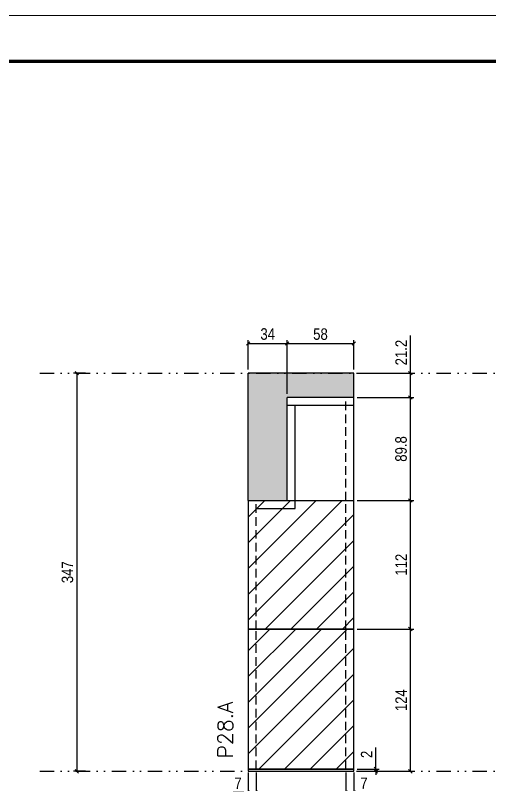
# Model space of a CAD drawing. Extents: x 2949 to 9203, y -16089 to 12527.
# Drawn here: x 4961 to 5374, y 8411 to 9081 of the extents above; entities that cross this region are included whole.
import ezdxf

# ---------------------------------------------------------------- set-up
doc = ezdxf.new("R2010")
doc.units = 0
for name, pattern in [('DASHED', [0.75, 0.5, -0.25]), ('DIVIDE2', [0.625, 0.25, -0.125, 0, -0.125, 0, -0.125]), ('HIDDEN', [0.375, 0.25, -0.125])]:
    doc.linetypes.add(name, pattern=pattern)
for name, color, linetype in [('COTA', 241, 'Continuous'), ('Nível', 160, 'Continuous'), ('Painéis', 200, 'Continuous'), ('Romaneio', 10, 'Continuous'), ('SARR_2.2x7', 40, 'Continuous'), ('Sarrafo de Pressão', 42, 'HIDDEN')]:
    doc.layers.add(name, color=color, linetype=linetype)
for name, color, linetype, lineweight in [('Folhas', 255, 'Continuous', 9), ('Hachura', 251, 'Continuous', 9), ('SARRAFO DE PRESSAO', 251, 'DASHED', 9), ('Texto Seção', 7, 'Continuous', 15)]:
    doc.layers.add(name, color=color, linetype=linetype, lineweight=lineweight)
doc.styles.add('COTA TECNICA', font='techl___.ttf', dxfattribs={"height": 10})
doc.styles.add('COTA TECNICA-50', font='techl___.ttf', dxfattribs={"height": 10})
doc.styles.add('REGUA-120', font='ROMANS.shx', dxfattribs={"height": 15})
doc.dimstyles.new('COTA PAINEL-50', dxfattribs={"dimtxt": 10, "dimasz": 3, "dimexe": 3, "dimexo": 3, "dimgap": 3, "dimtad": 1, "dimdec": 1, "dimzin": 12, "dimdsep": 46, "dimtxsty": 'COTA TECNICA-50', "dimblk1": 'OBLIQUE', "dimblk2": 'OBLIQUE', "dimsah": 1, "dimcen": 0.9, "dimclrd": 4, "dimclre": 4, "dimclrt": 240, "dimadec": 1, "dimazin": 3, "dimtfac": 1, "dimtdec": 1, "dimtmove": 0, "dimatfit": 3, "dimfxl": 1, "dimtolj": 1, "dimtzin": 12, "dimarcsym": 0})
doc.dimstyles.new('PAINEL', dxfattribs={"dimtxt": 10, "dimasz": 3, "dimexe": 3, "dimexo": 3, "dimgap": 3, "dimtad": 1, "dimdec": 1, "dimzin": 12, "dimdsep": 46, "dimtxsty": 'COTA TECNICA', "dimblk1": 'OBLIQUE', "dimblk2": 'OBLIQUE', "dimsah": 1, "dimcen": 0.9, "dimclrd": 4, "dimclre": 4, "dimclrt": 240, "dimadec": 1, "dimazin": 3, "dimtfac": 1, "dimtdec": 1, "dimtmove": 0, "dimatfit": 3, "dimfxl": 1, "dimtolj": 1, "dimtzin": 12, "dimarcsym": 0})

# ---------------------------------------------------------------- blocks, each defined once
blk = doc.blocks.new('9999999999')
at = {"layer": 'Folhas'}
blk.add_lwpolyline([(98138.98, 34190.21), (99623.98, 34190.21), (99623.98, 35240.21), (98138.98, 35240.21)], close=True, dxfattribs=at)
at = {"layer": 'Folhas', "color": 30, "const_width": 3}
blk.add_lwpolyline([(98213.98, 34230.21), (99583.98, 34230.21), (99583.98, 35200.21), (98213.98, 35200.21)], close=True, dxfattribs=at)
blk = doc.blocks.new('_Oblique')
at = {"color": 0, "linetype": 'ByBlock', "lineweight": -2}
blk.add_line((-0.5, -0.5), (0.5, 0.5), dxfattribs=at)
blk = doc.blocks.new('*D402')
at = {"layer": 'Defpoints', "color": 0, "linetype": 'ByBlock', "transparency": 16777216}
for p in [(5024.96, 8769.29), (5014.61, 8422.29), (5024.96, 8422.29)]:
    blk.add_point(p, dxfattribs=at)
at = {"layer": 'Romaneio', "color": 4, "linetype": 'ByBlock', "lineweight": -2, "transparency": 16777216}
for p, q in [((5021.96, 8769.29), (5011.61, 8769.29)), ((5014.61, 8769.29), (5014.61, 8422.29)), ((5021.96, 8422.29), (5011.61, 8422.29))]:
    blk.add_line(p, q, dxfattribs=at)
at = {"layer": 'Romaneio', "color": 4, "linetype": 'ByBlock', "lineweight": -2, "transparency": 16777216, "xscale": 3, "yscale": 3, "zscale": 3}
for p, rotation in [((5014.61, 8769.29), 90), ((5014.61, 8422.29), 270)]:
    blk.add_blockref('_Oblique', p, dxfattribs=dict(at, rotation=rotation))
at = {"layer": 'Romaneio', "color": 240, "linetype": 'ByBlock', "transparency": 16777216, "insert": (5006.39, 8595.79), "char_height": 10, "attachment_point": 5, "rotation": 90, "style": 'COTA TECNICA'}
blk.add_mtext('\\A1;347', dxfattribs=at)
blk = doc.blocks.new('*D374')
at = {"layer": 'COTA', "color": 4, "lineweight": -2, "transparency": 16777216}
for p, q in [((5163.95, 8421.29), (5163.95, 8367.12)), ((5255.95, 8421.29), (5255.95, 8367.12)), ((5255.95, 8370.12), (5163.95, 8370.12))]:
    blk.add_line(p, q, dxfattribs=at)
at = {"layer": 'Defpoints', "color": 0, "transparency": 16777216}
for p in [(5163.95, 8424.29), (5255.95, 8424.29), (5163.95, 8370.12)]:
    blk.add_point(p, dxfattribs=at)
at = {"layer": 'COTA', "color": 4, "lineweight": -2, "transparency": 16777216, "xscale": 3, "yscale": 3, "zscale": 3, "rotation": 180}
blk.add_blockref('_Oblique', (5163.95, 8370.12), dxfattribs=at)
at = {"layer": 'COTA', "color": 4, "lineweight": -2, "transparency": 16777216, "xscale": 3, "yscale": 3, "zscale": 3}
blk.add_blockref('_Oblique', (5255.95, 8370.12), dxfattribs=at)
at = {"layer": 'COTA', "color": 240, "transparency": 16777216, "insert": (5209.95, 8378.2), "char_height": 10, "attachment_point": 5, "style": 'COTA TECNICA'}
blk.add_mtext('\\A1;92', dxfattribs=at)
blk = doc.blocks.new('*D375')
at = {"layer": 'COTA', "color": 4, "lineweight": -2, "transparency": 16777216}
for p, q in [((5248.95, 8421.29), (5248.95, 8400.78)), ((5255.95, 8419.29), (5255.95, 8400.78)), ((5248.95, 8403.78), (5255.95, 8403.78)), ((5255.95, 8403.78), (5270.68, 8403.78))]:
    blk.add_line(p, q, dxfattribs=at)
at = {"layer": 'Defpoints', "color": 0, "transparency": 16777216}
for p in [(5248.95, 8424.29), (5255.95, 8422.29), (5255.95, 8403.78)]:
    blk.add_point(p, dxfattribs=at)
at = {"layer": 'COTA', "color": 4, "lineweight": -2, "transparency": 16777216, "xscale": 3, "yscale": 3, "zscale": 3, "rotation": 180}
blk.add_blockref('_Oblique', (5248.95, 8403.78), dxfattribs=at)
at = {"layer": 'COTA', "color": 4, "lineweight": -2, "transparency": 16777216, "xscale": 3, "yscale": 3, "zscale": 3}
blk.add_blockref('_Oblique', (5255.95, 8403.78), dxfattribs=at)
at = {"layer": 'COTA', "color": 240, "transparency": 16777216, "insert": (5264.82, 8411.86), "char_height": 10, "attachment_point": 5, "style": 'COTA TECNICA-50'}
blk.add_mtext('\\A1;7', dxfattribs=at)
blk = doc.blocks.new('*D376')
at = {"layer": 'COTA', "color": 4, "lineweight": -2, "transparency": 16777216}
for p, q in [((5163.95, 8419.29), (5163.95, 8400.78)), ((5170.95, 8421.29), (5170.95, 8400.78)), ((5163.95, 8403.78), (5149.22, 8403.78)), ((5170.95, 8403.78), (5163.95, 8403.78))]:
    blk.add_line(p, q, dxfattribs=at)
at = {"layer": 'Defpoints', "color": 0, "transparency": 16777216}
for p in [(5163.95, 8422.29), (5170.95, 8424.29), (5163.95, 8403.78)]:
    blk.add_point(p, dxfattribs=at)
at = {"layer": 'COTA', "color": 4, "lineweight": -2, "transparency": 16777216, "xscale": 3, "yscale": 3, "zscale": 3, "rotation": 180}
blk.add_blockref('_Oblique', (5163.95, 8403.78), dxfattribs=at)
at = {"layer": 'COTA', "color": 4, "lineweight": -2, "transparency": 16777216, "xscale": 3, "yscale": 3, "zscale": 3}
blk.add_blockref('_Oblique', (5170.95, 8403.78), dxfattribs=at)
at = {"layer": 'COTA', "color": 240, "transparency": 16777216, "insert": (5155.09, 8411.86), "char_height": 10, "attachment_point": 5, "style": 'COTA TECNICA-50'}
blk.add_mtext('\\A1;7', dxfattribs=at)
blk = doc.blocks.new('*D397')
at = {"layer": 'Defpoints', "color": 0, "linetype": 'ByBlock', "transparency": 16777216}
for p in [(5255.95, 8546.29), (5305.32, 8546.29), (5255.95, 8422.29)]:
    blk.add_point(p, dxfattribs=at)
at = {"layer": 'Romaneio', "color": 4, "linetype": 'ByBlock', "lineweight": -2, "transparency": 16777216}
for p, q in [((5258.95, 8546.29), (5308.32, 8546.29)), ((5305.32, 8422.29), (5305.32, 8546.29)), ((5258.95, 8422.29), (5308.32, 8422.29))]:
    blk.add_line(p, q, dxfattribs=at)
at = {"layer": 'Romaneio', "color": 4, "linetype": 'ByBlock', "lineweight": -2, "transparency": 16777216, "xscale": 3, "yscale": 3, "zscale": 3}
for p, rotation in [((5305.32, 8546.29), 90), ((5305.32, 8422.29), 270)]:
    blk.add_blockref('_Oblique', p, dxfattribs=dict(at, rotation=rotation))
at = {"layer": 'Romaneio', "color": 240, "linetype": 'ByBlock', "transparency": 16777216, "insert": (5297.25, 8484.29), "char_height": 10, "attachment_point": 5, "rotation": 90, "style": 'COTA TECNICA'}
blk.add_mtext('\\A1;124', dxfattribs=at)
blk = doc.blocks.new('*D377')
at = {"layer": 'COTA', "color": 4, "lineweight": -2, "transparency": 16777216}
for p, q in [((5275.21, 8424.29), (5275.21, 8443.09)), ((5258.95, 8424.29), (5278.21, 8424.29)), ((5258.95, 8422.29), (5278.21, 8422.29)), ((5275.21, 8422.29), (5275.21, 8424.29)), ((5275.21, 8422.29), (5275.21, 8419.29))]:
    blk.add_line(p, q, dxfattribs=at)
at = {"layer": 'Defpoints', "color": 0, "transparency": 16777216}
for p in [(5255.95, 8424.29), (5255.95, 8422.29), (5275.21, 8422.29)]:
    blk.add_point(p, dxfattribs=at)
at = {"layer": 'COTA', "color": 4, "lineweight": -2, "transparency": 16777216, "xscale": 3, "yscale": 3, "zscale": 3}
for p, rotation in [((5275.21, 8424.29), 270), ((5275.21, 8422.29), 90)]:
    blk.add_blockref('_Oblique', p, dxfattribs=dict(at, rotation=rotation))
at = {"layer": 'COTA', "color": 240, "transparency": 16777216, "insert": (5267.21, 8437.04), "char_height": 10, "attachment_point": 5, "rotation": 90, "style": 'COTA TECNICA-50'}
blk.add_mtext('\\A1;2', dxfattribs=at)
blk = doc.blocks.new('*D400')
at = {"layer": 'Defpoints', "color": 0, "linetype": 'ByBlock', "transparency": 16777216}
for p in [(5255.95, 8546.29), (5305.32, 8546.29), (5255.95, 8422.29)]:
    blk.add_point(p, dxfattribs=at)
at = {"layer": 'Romaneio', "color": 4, "linetype": 'ByBlock', "lineweight": -2, "transparency": 16777216}
for p, q in [((5258.95, 8546.29), (5308.32, 8546.29)), ((5305.32, 8422.29), (5305.32, 8546.29)), ((5258.95, 8422.29), (5308.32, 8422.29))]:
    blk.add_line(p, q, dxfattribs=at)
at = {"layer": 'Romaneio', "color": 4, "linetype": 'ByBlock', "lineweight": -2, "transparency": 16777216, "xscale": 3, "yscale": 3, "zscale": 3}
for p, rotation in [((5305.32, 8546.29), 90), ((5305.32, 8422.29), 270)]:
    blk.add_blockref('_Oblique', p, dxfattribs=dict(at, rotation=rotation))
at = {"layer": 'Romaneio', "color": 240, "linetype": 'ByBlock', "transparency": 16777216, "insert": (5297.25, 8484.29), "char_height": 10, "attachment_point": 5, "rotation": 90, "style": 'COTA TECNICA'}
blk.add_mtext('\\A1;124', dxfattribs=at)
blk = doc.blocks.new('*D2599')
at = {"layer": 'COTA', "color": 4, "lineweight": -2, "transparency": 16777216}
for p, q in [((5305.32, 8769.29), (5305.32, 8802.02)), ((5258.95, 8769.29), (5308.32, 8769.29)), ((5305.32, 8748.09), (5305.32, 8769.29)), ((5258.95, 8748.09), (5308.32, 8748.09))]:
    blk.add_line(p, q, dxfattribs=at)
at = {"layer": 'Defpoints', "color": 0, "transparency": 16777216}
for p in [(5255.95, 8769.29), (5305.32, 8769.29), (5255.95, 8748.09)]:
    blk.add_point(p, dxfattribs=at)
at = {"layer": 'COTA', "color": 4, "lineweight": -2, "transparency": 16777216, "xscale": 3, "yscale": 3, "zscale": 3}
for p, rotation in [((5305.32, 8769.29), 90), ((5305.32, 8748.09), 270)]:
    blk.add_blockref('_Oblique', p, dxfattribs=dict(at, rotation=rotation))
at = {"layer": 'COTA', "color": 240, "transparency": 16777216, "insert": (5297.26, 8787.16), "char_height": 10, "attachment_point": 5, "rotation": 90, "style": 'COTA TECNICA-50'}
blk.add_mtext('\\A1;21.2', dxfattribs=at)
blk = doc.blocks.new('*D2600')
at = {"layer": 'COTA', "color": 4, "lineweight": -2, "transparency": 16777216}
for p, q in [((5258.95, 8658.29), (5308.32, 8658.29)), ((5305.32, 8546.29), (5305.32, 8658.29)), ((5258.95, 8546.29), (5308.32, 8546.29))]:
    blk.add_line(p, q, dxfattribs=at)
at = {"layer": 'Defpoints', "color": 0, "transparency": 16777216}
for p in [(5255.95, 8658.29), (5305.32, 8658.29), (5255.95, 8546.29)]:
    blk.add_point(p, dxfattribs=at)
at = {"layer": 'COTA', "color": 4, "lineweight": -2, "transparency": 16777216, "xscale": 3, "yscale": 3, "zscale": 3}
for p, rotation in [((5305.32, 8658.29), 90), ((5305.32, 8546.29), 270)]:
    blk.add_blockref('_Oblique', p, dxfattribs=dict(at, rotation=rotation))
at = {"layer": 'COTA', "color": 240, "transparency": 16777216, "insert": (5297.26, 8602.29), "char_height": 10, "attachment_point": 5, "rotation": 90, "style": 'COTA TECNICA-50'}
blk.add_mtext('\\A1;112', dxfattribs=at)
blk = doc.blocks.new('*D2601')
at = {"layer": 'COTA', "color": 4, "lineweight": -2, "transparency": 16777216}
for p, q in [((5258.95, 8748.09), (5308.32, 8748.09)), ((5305.32, 8658.29), (5305.32, 8748.09)), ((5258.95, 8658.29), (5308.32, 8658.29))]:
    blk.add_line(p, q, dxfattribs=at)
at = {"layer": 'Defpoints', "color": 0, "transparency": 16777216}
for p in [(5255.95, 8748.09), (5305.32, 8748.09), (5255.95, 8658.29)]:
    blk.add_point(p, dxfattribs=at)
at = {"layer": 'COTA', "color": 4, "lineweight": -2, "transparency": 16777216, "xscale": 3, "yscale": 3, "zscale": 3}
for p, rotation in [((5305.32, 8748.09), 90), ((5305.32, 8658.29), 270)]:
    blk.add_blockref('_Oblique', p, dxfattribs=dict(at, rotation=rotation))
at = {"layer": 'COTA', "color": 240, "transparency": 16777216, "insert": (5297.22, 8703.19), "char_height": 10, "attachment_point": 5, "rotation": 90, "style": 'COTA TECNICA-50'}
blk.add_mtext('\\A1;89.8', dxfattribs=at)
blk = doc.blocks.new('*D2602')
at = {"layer": 'COTA', "color": 4, "lineweight": -2, "transparency": 16777216}
for p, q in [((5163.95, 8772.29), (5163.95, 8798.07)), ((5163.95, 8795.07), (5197.95, 8795.07)), ((5197.95, 8751.09), (5197.95, 8798.07))]:
    blk.add_line(p, q, dxfattribs=at)
at = {"layer": 'Defpoints', "color": 0, "transparency": 16777216}
for p in [(5197.95, 8795.07), (5163.95, 8769.29), (5197.95, 8748.09)]:
    blk.add_point(p, dxfattribs=at)
at = {"layer": 'COTA', "color": 4, "lineweight": -2, "transparency": 16777216, "xscale": 3, "yscale": 3, "zscale": 3, "rotation": 180}
blk.add_blockref('_Oblique', (5163.95, 8795.07), dxfattribs=at)
at = {"layer": 'COTA', "color": 4, "lineweight": -2, "transparency": 16777216, "xscale": 3, "yscale": 3, "zscale": 3}
blk.add_blockref('_Oblique', (5197.95, 8795.07), dxfattribs=at)
at = {"layer": 'COTA', "color": 240, "transparency": 16777216, "insert": (5180.95, 8803.29), "char_height": 10, "attachment_point": 5, "style": 'COTA TECNICA-50'}
blk.add_mtext('\\A1;34', dxfattribs=at)
blk = doc.blocks.new('*D2603')
at = {"layer": 'COTA', "color": 4, "lineweight": -2, "transparency": 16777216}
for p, q in [((5197.95, 8751.09), (5197.95, 8798.07)), ((5197.95, 8795.07), (5255.95, 8795.07)), ((5255.95, 8772.29), (5255.95, 8798.07))]:
    blk.add_line(p, q, dxfattribs=at)
at = {"layer": 'Defpoints', "color": 0, "transparency": 16777216}
for p in [(5255.95, 8795.07), (5255.95, 8769.29), (5197.95, 8748.09)]:
    blk.add_point(p, dxfattribs=at)
at = {"layer": 'COTA', "color": 4, "lineweight": -2, "transparency": 16777216, "xscale": 3, "yscale": 3, "zscale": 3, "rotation": 180}
blk.add_blockref('_Oblique', (5197.95, 8795.07), dxfattribs=at)
at = {"layer": 'COTA', "color": 4, "lineweight": -2, "transparency": 16777216, "xscale": 3, "yscale": 3, "zscale": 3}
blk.add_blockref('_Oblique', (5255.95, 8795.07), dxfattribs=at)
at = {"layer": 'COTA', "color": 240, "transparency": 16777216, "insert": (5226.95, 8803.2), "char_height": 10, "attachment_point": 5, "style": 'COTA TECNICA-50'}
blk.add_mtext('\\A1;58', dxfattribs=at)

msp = doc.modelspace()

# ---------------------------------------------------------------- hatches: boundary and pattern name
at = {"layer": 'COTA', "linetype": 'ByBlock'}
h = msp.add_hatch(dxfattribs=at)
h.set_pattern_fill('AR-CONC', color=256, scale=0.03)
h.paths.add_polyline_path([(5163.95, 8658.29), (5197.95, 8658.29), (5197.95, 8748.09), (5255.95, 8748.09), (5255.95, 8769.29), (5163.95, 8769.29)])
at = {"layer": 'Hachura', "linetype": 'ByBlock'}
h = msp.add_hatch(dxfattribs=at)
h.set_pattern_fill('ANSI31', color=256, scale=5)
h.paths.add_polyline_path([(5255.95, 8658.29), (5163.95, 8658.29), (5163.95, 8546.29), (5255.95, 8546.29)])
h = msp.add_hatch(dxfattribs=at)
h.set_pattern_fill('ANSI31', color=256, scale=5)
h.set_pattern_definition([(45, (-126071.967, -22713.47), (-11.2253202, 11.2253202), [])])
h.paths.add_polyline_path([(5255.95, 8546.29), (5163.95, 8546.29), (5163.95, 8424.29), (5255.95, 8424.29)])

# ---------------------------------------------------------------- linework, layer by layer
at = {"layer": 'COTA', "linetype": 'ByBlock'}
for p, q in [((5255.95, 8769.29), (5163.95, 8769.29)), ((5163.95, 8658.29), (5163.95, 8769.29)), ((5255.95, 8748.09), (5255.95, 8769.29))]:
    msp.add_line(p, q, dxfattribs=at)
at = {"layer": 'Nível', "color": 4, "linetype": 'DIVIDE2', "ltscale": 50}
for p, q in [((4982.19, 8769.29), (5992.53, 8769.29)), ((4982.19, 8422.29), (5992.53, 8422.29))]:
    msp.add_line(p, q, dxfattribs=at)
at = {"layer": 'Painéis'}
for p, q in [((5255.95, 8748.09), (5197.95, 8748.09)), ((5197.95, 8658.29), (5197.95, 8748.09)), ((5255.95, 8546.29), (5255.95, 8748.09)), ((5163.95, 8658.29), (5163.95, 8546.29)), ((5163.95, 8658.29), (5255.95, 8658.29)), ((5163.95, 8546.29), (5255.95, 8546.29))]:
    msp.add_line(p, q, dxfattribs=at)
for points in [[(5255.95, 8546.29), (5163.95, 8546.29), (5163.95, 8424.29), (5255.95, 8424.29)], [(5255.95, 8424.29), (5163.95, 8424.29), (5163.95, 8422.29), (5255.95, 8422.29)]]:
    msp.add_lwpolyline(points, close=True, dxfattribs=at)
at = {"layer": 'SARR_2.2x7'}
for p, q in [((5255.95, 8741.09), (5197.95, 8741.09)), ((5204.95, 8658.29), (5204.95, 8741.09)), ((5204.95, 8651.29), (5204.95, 8658.29)), ((5170.95, 8651.29), (5204.95, 8651.29))]:
    msp.add_line(p, q, dxfattribs=at)
at = {"layer": 'Sarrafo de Pressão', "ltscale": 30}
for p, q in [((5248.95, 8658.29), (5248.95, 8748.09)), ((5170.95, 8546.29), (5170.95, 8658.29)), ((5248.95, 8546.29), (5248.95, 8658.29)), ((5170.95, 8424.29), (5170.95, 8546.29)), ((5248.95, 8424.29), (5248.95, 8546.29))]:
    msp.add_line(p, q, dxfattribs=at)

# ---------------------------------------------------------------- block references
at = {"layer": 'SARRAFO DE PRESSAO', "color": 6, "linetype": 'ByBlock'}
msp.add_blockref('9999999999', (-93591.44, -26159.2), dxfattribs=at)

# ---------------------------------------------------------------- texts
at = {"layer": 'Texto Seção', "insert": (5150.48, 8433.54), "char_height": 13, "width": 285.3299, "attachment_point": 7, "rotation": 90, "style": 'REGUA-120'}
msp.add_mtext('P28.A', dxfattribs=at)

# ---------------------------------------------------------------- dimensions: what is measured, and where the dimension line sits
at = {"layer": 'COTA'}
for base, p1, p2, picture, middle in [((5197.95, 8795.07), (5163.95, 8769.29), (5197.95, 8748.09), '*D2602', (5180.95, 8803.29)), ((5255.95, 8795.07), (5197.95, 8748.09), (5255.95, 8769.29), '*D2603', (5226.95, 8803.2)), ((5255.95, 8403.78), (5248.95, 8424.29), (5255.95, 8422.29), '*D375', (5264.82, 8411.86))]:
    dim = msp.add_linear_dim(base=base, p1=p1, p2=p2, dimstyle='COTA PAINEL-50', dxfattribs=at)
    dim.commit()
    dim.dimension.update_dxf_attribs({"geometry": picture, "text_midpoint": middle})
for base, p1, p2, angle, picture, middle in [((5305.32, 8769.29), (5255.95, 8748.09), (5255.95, 8769.29), 90, '*D2599', (5297.26, 8787.16)), ((5305.32, 8748.09), (5255.95, 8658.29), (5255.95, 8748.09), 90, '*D2601', (5297.22, 8703.19)), ((5305.32, 8658.29), (5255.95, 8546.29), (5255.95, 8658.29), 90, '*D2600', (5297.26, 8602.29)), ((5163.95, 8403.78), (5170.95, 8424.29), (5163.95, 8422.29), 180, '*D376', (5155.09, 8411.86))]:
    dim = msp.add_linear_dim(base=base, p1=p1, p2=p2, angle=angle, dimstyle='COTA PAINEL-50', dxfattribs=at)
    dim.commit()
    dim.dimension.update_dxf_attribs({"geometry": picture, "text_midpoint": middle})
dim = msp.add_linear_dim(base=(5275.21, 8422.29), p1=(5255.95, 8424.29), p2=(5255.95, 8422.29), angle=90, dimstyle='COTA PAINEL-50', dxfattribs=at)
dim.commit()
dim.dimension.update_dxf_attribs({"geometry": '*D377', "text_midpoint": (5275.21, 8437.04), "dimtype": 160})
dim = msp.add_linear_dim(base=(5163.95, 8370.12), p1=(5255.95, 8424.29), p2=(5163.95, 8424.29), angle=180, dimstyle='PAINEL', override={"dimarcsym": 2}, dxfattribs=at)
dim.commit()
dim.dimension.update_dxf_attribs({"geometry": '*D374', "text_midpoint": (5209.95, 8378.2)})
at = {"layer": 'Romaneio', "linetype": 'ByBlock'}
for p1, p2, distance, picture, middle in [((5024.96, 8769.29), (5024.96, 8422.29), -10.35, '*D402', (5006.39, 8595.79)), ((5255.95, 8422.29), (5255.95, 8546.29), -49.37, '*D397', (5297.25, 8484.29)), ((5255.95, 8422.29), (5255.95, 8546.29), -49.37, '*D400', (5297.25, 8484.29))]:
    dim = msp.add_aligned_dim(p1=p1, p2=p2, distance=distance, dimstyle='PAINEL', dxfattribs=at)
    dim.commit()
    dim.dimension.update_dxf_attribs({"geometry": picture, "text_midpoint": middle})

doc.saveas('drawing.dxf')
